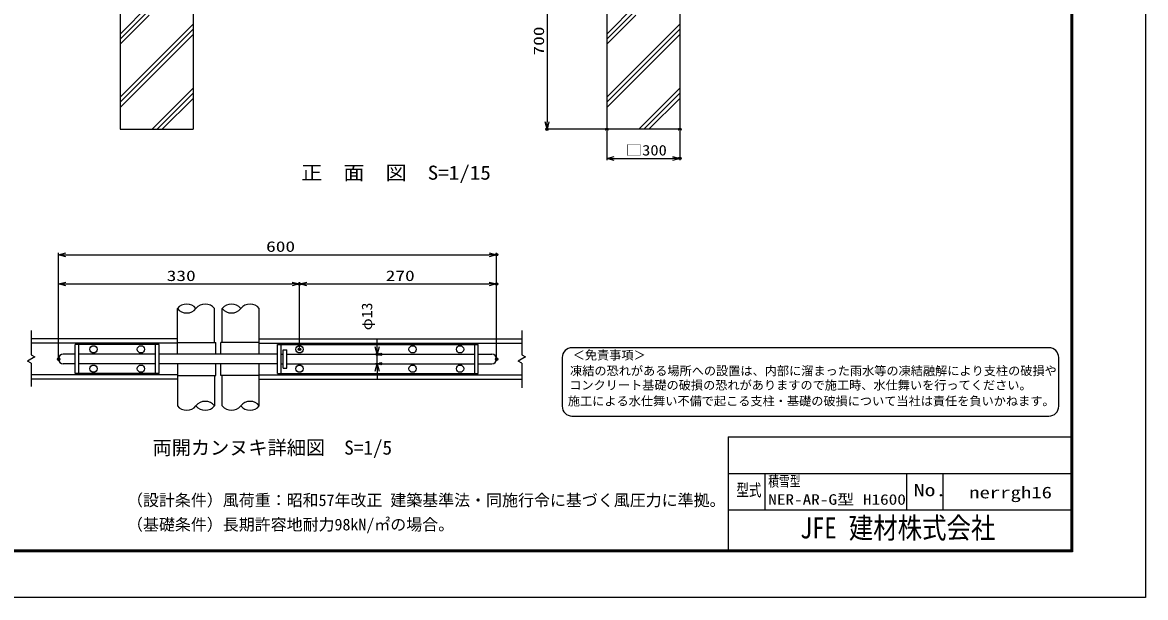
# Model space of a CAD drawing. Units: millimetres, scale not verified, with parts at other scales. Extents: x -4455 to 4455, y -3150 to 3150.
# Drawn here: x -160 to 4455, y -3150 to -788 of the extents above; entities that cross this region are included whole.
import ezdxf
from ezdxf.enums import TextEntityAlignment as Align

# ---------------------------------------------------------------- set-up
doc = ezdxf.new("R2010")
doc.units = ezdxf.units.MM
doc.header["$LTSCALE"] = 20
doc.header["$PDMODE"] = 32
doc.header["$PDSIZE"] = 10
for name, color, linetype, lineweight in [('0-0_1', 7, 'Continuous', 25), ('0-1_0', 7, 'Continuous', 25), ('0-4_EXTCNT-LMEC0', 1, 'Continuous', 25), ('0-A_D-TTL-TXT', 2, 'Continuous', 25)]:
    doc.layers.add(name, color=color, linetype=linetype, lineweight=lineweight)
doc.layers.add('0-2_DEFPOINTS', color=7, linetype='Continuous')
doc.styles.add('ＭＳ ゴシック', font='')
doc.styles.get('ＭＳ ゴシック').set_extended_font_data('MS Gothic')

# ---------------------------------------------------------------- blocks, each defined once
blk = doc.blocks.new('_Open30')
at = {"layer": '0-1_0', "color": 1}
blk.add_line((0, 0), (-20, 0), dxfattribs=at)
blk.add_lwpolyline([(-20, 5.36), (0, 0), (-20, -5.36)], dxfattribs=at)

msp = doc.modelspace()

# ---------------------------------------------------------------- linework, layer by layer
at = {"layer": '0-0_1'}
for p, q in [((241.15, -526.15), (241.15, -1226.15)), ((541.15, -526.15), (541.15, -1226.15)), ((2241.15, -526.15), (2241.15, -1226.15)), ((2541.15, -526.15), (2541.15, -1226.15)), ((241.15, -1226.15), (541.15, -1226.15)), ((2541.15, -1226.15), (2241.15, -1226.15)), ((476.44, -2150.6), (476.44, -1962.78)), ((628.84, -2102.6), (628.84, -1962.78)), ((660.64, -2102.6), (660.64, -1962.78)), ((813.04, -2150.6), (813.04, -1962.78)), ((476.44, -2087.6), (-124.13, -2087.6)), ((476.44, -2105.6), (-124.13, -2105.6)), ((401.45, -2110.1), (56.44, -2110.1)), ((56.44, -2230.1), (56.44, -2110.1)), ((71.44, -2230.1), (71.44, -2110.1)), ((386.44, -2230.1), (386.44, -2110.1)), ((401.45, -2230.1), (401.45, -2110.1)), ((476.44, -2102.6), (634.84, -2102.6)), ((634.84, -2150.6), (634.84, -2102.6)), ((813.04, -2102.6), (654.64, -2102.6)), ((654.64, -2150.6), (654.64, -2102.6)), ((813.04, -2087.6), (1892.17, -2087.6)), ((813.04, -2105.6), (1892.17, -2105.6)), ((888.04, -2110.1), (1713.04, -2110.1)), ((888.04, -2230.1), (888.04, -2110.1)), ((903.04, -2230.1), (903.04, -2110.1)), ((1698.04, -2230.1), (1698.04, -2110.1)), ((1713.04, -2230.1), (1713.04, -2110.1)), ((56.44, -2150.6), (7.54, -2150.6)), ((386.44, -2150.6), (71.44, -2150.6)), ((888.04, -2150.6), (401.45, -2150.6)), ((903.04, -2150.6), (910.54, -2150.6)), ((910.54, -2132.6), (925.54, -2132.6)), ((910.54, -2207.6), (910.54, -2132.6)), ((925.54, -2207.6), (925.54, -2132.6)), ((925.54, -2150.6), (1698.04, -2150.6)), ((925.54, -2150.6), (1245.24, -2150.6)), ((1713.04, -2150.6), (1768.54, -2150.6)), ((56.44, -2189.6), (7.54, -2189.6)), ((386.44, -2189.6), (71.44, -2189.6)), ((888.04, -2189.6), (401.45, -2189.6)), ((476.44, -2189.6), (476.44, -2362.42)), ((634.84, -2237.6), (634.84, -2189.6)), ((654.64, -2237.6), (654.64, -2189.6)), ((813.04, -2362.42), (813.04, -2189.6)), ((903.04, -2189.6), (910.54, -2189.6)), ((910.54, -2207.6), (925.54, -2207.6)), ((925.54, -2189.6), (1698.04, -2189.6)), ((925.54, -2189.6), (1245.24, -2189.6)), ((1713.04, -2189.6), (1768.54, -2189.6)), ((476.44, -2234.6), (-124.13, -2234.6)), ((476.44, -2252.6), (-124.13, -2252.6)), ((401.45, -2230.1), (56.44, -2230.1)), ((476.44, -2237.6), (634.84, -2237.6)), ((628.84, -2237.6), (628.84, -2362.42)), ((813.04, -2237.6), (654.64, -2237.6)), ((660.64, -2362.42), (660.64, -2237.6)), ((813.04, -2234.6), (1892.17, -2234.6)), ((813.04, -2252.6), (1892.17, -2252.6)), ((888.04, -2230.1), (1713.04, -2230.1))]:
    msp.add_line(p, q, dxfattribs=at)
at = {"layer": '0-0_1', "color": 2}
for p, q in [((360.9, -715.19), (241.15, -834.94)), ((241.15, -856.15), (360.9, -736.4)), ((2360.9, -715.19), (2241.15, -834.94)), ((2241.15, -856.15), (2360.9, -736.4)), ((360.9, -757.61), (241.15, -877.36)), ((2360.9, -757.61), (2241.15, -877.36)), ((541.15, -793.98), (241.15, -1093.98)), ((241.15, -1115.19), (541.15, -815.19)), ((2541.15, -793.98), (2241.15, -1093.98)), ((2241.15, -1115.19), (2541.15, -815.19)), ((541.15, -836.41), (241.15, -1136.41)), ((2541.15, -836.41), (2241.15, -1136.41)), ((541.15, -1056.98), (371.99, -1226.15)), ((2541.15, -1056.98), (2371.99, -1226.15)), ((393.2, -1226.15), (541.15, -1078.19)), ((541.15, -1099.41), (414.41, -1226.15)), ((2393.2, -1226.15), (2541.15, -1078.19)), ((2541.15, -1099.41), (2414.41, -1226.15)), ((-124.13, -2052.77), (-124.13, -2152.78)), ((1892.17, -2052.77), (1892.17, -2152.78)), ((-109.13, -2161.44), (-139.13, -2178.76)), ((-124.13, -2152.78), (-109.13, -2161.44)), ((-124.13, -2187.42), (-139.13, -2178.76)), ((-124.13, -2187.42), (-124.13, -2282.43)), ((1892.17, -2187.42), (1877.17, -2178.76)), ((1892.17, -2187.42), (1892.17, -2288.56))]:
    msp.add_line(p, q, dxfattribs=at)
msp.add_lwpolyline([(1892.17, -2152.78), (1907.17, -2161.44), (1877.17, -2178.76)], dxfattribs=at)
at = {"layer": '0-0_1'}
for centre in [(131.44, -2130.35), (326.44, -2130.35), (978.04, -2130.35), (1443.04, -2130.35), (1638.04, -2130.35), (131.44, -2209.85), (326.44, -2209.85), (978.04, -2209.85), (1443.04, -2209.85), (1638.04, -2209.85)]:
    msp.add_circle(centre, 15, dxfattribs=at)
for centre, radius, start, end in [((514.54, -1993.33), 48.83, 38.71802, 141.28213), ((514.54, -1932.24), 48.83, 218.71787, 321.28198), ((590.74, -1993.33), 48.83, 38.71802, 141.28213), ((698.74, -1993.33), 48.83, 38.71802, 141.28213), ((698.74, -1932.24), 48.83, 218.71787, 321.28198), ((774.94, -1993.33), 48.83, 38.71802, 141.28213), ((7.54, -2170.1), 19.5, 90, 270), ((1768.54, -2170.1), 19.5, 270, 90), ((590.74, -2392.96), 48.83, 38.71802, 141.28213), ((774.94, -2392.96), 48.83, 38.71802, 141.28213), ((514.54, -2331.88), 48.83, 218.71787, 321.28198), ((590.74, -2331.88), 48.83, 218.71787, 321.28198), ((698.74, -2331.88), 48.83, 218.71787, 321.28198), ((774.94, -2331.88), 48.83, 218.71787, 321.28198)]:
    msp.add_arc(centre, radius, start, end, dxfattribs=at)
at = {"layer": '0-1_0', "color": 1}
for p, q in [((1995.35, -556.15), (1995.35, -1196.15)), ((2233.65, -1226.15), (1987.85, -1226.15)), ((-11.94, -2163.4), (-11.94, -1734.44)), ((18.06, -1741.94), (1758.04, -1741.94)), ((1788.04, -2162.6), (1788.04, -1734.44)), ((-11.96, -2162.6), (-11.96, -1854.44)), ((18.04, -1861.94), (948.04, -1861.94)), ((978.04, -2122.85), (978.04, -1854.44)), ((978.04, -2122.85), (978.04, -1854.44)), ((1008.04, -1861.94), (1758.02, -1861.94)), ((1788.02, -2163.58), (1788.02, -1854.44)), ((1297.64, -2120.6), (1297.64, -2090.6)), ((1304.29, -2150.6), (1290.14, -2150.6)), ((1297.64, -2189.6), (1297.64, -2150.6)), ((1304.29, -2189.6), (1290.14, -2189.6)), ((1297.64, -2219.6), (1297.64, -2249.6))]:
    msp.add_line(p, q, dxfattribs=at)
at = {"layer": '0-1_0'}
for p, q in [((2739.89, -2490), (2739.89, -2955)), ((2739.89, -2490), (4147.5, -2490)), ((2739.89, -2640), (4147.5, -2640)), ((2889.89, -2640), (2889.89, -2790)), ((3472.5, -2640), (3472.5, -2790)), ((3622.5, -2640), (3622.5, -2790)), ((2739.89, -2790), (4147.5, -2790))]:
    msp.add_line(p, q, dxfattribs=at)
at = {"layer": '0-1_0', "color": 3}
msp.add_lwpolyline([(-4455, 3150), (4455, 3150), (4455, -3150), (-4455, -3150)], close=True, dxfattribs=at)
at = {"layer": '0-1_0'}
for points in [[(-4155, 2962.5), (4155, 2962.5), (4155, -2962.5), (-4155, -2962.5)], [(-4153.13, 2960.62), (4153.12, 2960.62), (4153.12, -2960.63), (-4153.13, -2960.63)], [(-4151.25, 2958.75), (4151.25, 2958.75), (4151.25, -2958.75), (-4151.25, -2958.75)], [(-4149.38, 2956.87), (4149.37, 2956.87), (4149.37, -2956.88), (-4149.38, -2956.88)], [(-4147.5, 2955), (4147.5, 2955), (4147.5, -2955), (-4147.5, -2955)]]:
    msp.add_lwpolyline(points, close=True, dxfattribs=at)
at = {"layer": '0-2_DEFPOINTS'}
for p in [(1995.35, -1226.15), (2241.15, -1226.15), (2541.15, -1226.15), (2541.15, -1346.15), (1788.04, -1741.94), (978.04, -1861.94), (1788.02, -1861.94), (-11.96, -2170.1), (-11.94, -2170.9), (978.04, -2130.35), (1297.64, -2150.6), (1311.79, -2150.6), (1788.02, -2171.08), (1788.04, -2170.1), (1311.79, -2189.6)]:
    msp.add_point(p, dxfattribs=at)
at = {"layer": '0-4_EXTCNT-LMEC0'}
for p, q in [((2241.15, -1233.65), (2241.15, -1353.65)), ((2541.15, -1233.65), (2541.15, -1353.65)), ((2271.15, -1346.15), (2511.15, -1346.15))]:
    msp.add_line(p, q, dxfattribs=at)
at = {"layer": '0-A_D-TTL-TXT'}
for p, q in [((2057.78, -2163.98), (2057.78, -2364.36)), ((4058.07, -2123.9), (2097.86, -2123.9)), ((4098.15, -2364.36), (4098.15, -2163.98)), ((2097.86, -2404.44), (4058.07, -2404.44))]:
    msp.add_line(p, q, dxfattribs=at)
for centre, start, end in [((2097.86, -2163.98), 90, 180), ((4058.07, -2163.98), 0, 90), ((2097.86, -2364.36), 180, 270), ((4058.07, -2364.36), 270, 0)]:
    msp.add_arc(centre, 40.08, start, end, dxfattribs=at)

# ---------------------------------------------------------------- block references
at = {"layer": '0-1_0', "xscale": 1.5, "yscale": 1.5}
for p, rotation in [((1995.35, -1226.15), 270), ((-11.94, -1741.94), 180), ((-11.96, -1861.94), 180), ((978.04, -1861.94), 180), ((1297.64, -2150.6), 270), ((1297.64, -2189.6), 90)]:
    msp.add_blockref('_Open30', p, dxfattribs=dict(at, rotation=rotation))
for p in [(1788.04, -1741.94), (978.04, -1861.94), (1788.02, -1861.94)]:
    msp.add_blockref('_Open30', p, dxfattribs=at)
at = {"layer": '0-4_EXTCNT-LMEC0', "xscale": 1.5, "yscale": 1.5, "rotation": 180}
msp.add_blockref('_Open30', (2241.15, -1346.15), dxfattribs=at)
at = {"layer": '0-4_EXTCNT-LMEC0', "xscale": 1.5, "yscale": 1.5}
msp.add_blockref('_Open30', (2541.15, -1346.15), dxfattribs=at)

# ---------------------------------------------------------------- texts
at = {"layer": '0-0_1', "style": 'ＭＳ ゴシック'}
for s, height, width, p in [('正\u3000面\u3000図  S=1/15', 57.77, 1.1, (985.23, -1450.87)), ('積雪型', 43.3, 0.75, (2904.43, -2706.86)), ('NER-AR-G型 H1600', 43.3, 1.2, (2904.43, -2781.86)), ('nerrgh16', 48.11, 1.3, (3730.17, -2756.97)), ('JFE 建材株式会社', 86.59, 0.85, (3035.25, -2933.22))]:
    msp.add_text(s, height=height, dxfattribs=dict(at, width=width)).set_placement(p, align=Align.BOTTOM_LEFT)
msp.add_text('両開カンヌキ詳細図  S=1/5', height=57.77, dxfattribs=at).set_placement((374.14, -2580.39), align=Align.BOTTOM_LEFT)
at = {"layer": '0-1_0', "color": 3, "style": 'ＭＳ ゴシック'}
for s, width, p in [('700', 1.35, (1996.17, -923.4)), ('φ13', 1.1, (1289.85, -2051.99))]:
    msp.add_text(s, height=43.26, rotation=90, dxfattribs=dict(at, width=width)).set_placement(p, align=Align.BOTTOM_LEFT)
at = {"layer": '0-1_0', "color": 3, "style": 'ＭＳ ゴシック', "width": 1.35}
for s, p in [('600', (840.8, -1742.77)), ('330', (432.42, -1862.77)), ('270', (1332.41, -1862.77))]:
    msp.add_text(s, height=43.26, dxfattribs=at).set_placement(p, align=Align.BOTTOM_LEFT)
at = {"layer": '0-1_0', "style": 'ＭＳ ゴシック'}
for s, width, p in [('型式', 0.75, (2773.32, -2748.89)), ('No.', 1.3, (3502.42, -2748.89))]:
    msp.add_text(s, height=50.51, dxfattribs=dict(at, width=width)).set_placement(p, align=Align.BOTTOM_LEFT)
at = {"layer": '0-4_EXTCNT-LMEC0', "color": 3, "style": 'ＭＳ ゴシック', "width": 1.15}
msp.add_text('□300', height=43.26, dxfattribs=at).set_placement((2318.25, -1346.98), align=Align.BOTTOM_LEFT)
at = {"layer": '0-A_D-TTL-TXT', "color": 7, "style": 'ＭＳ ゴシック'}
for s, height, p in [('＜免責事項＞ \u3000\u3000', 36.66, (2100.83, -2183.36)), ('凍結の恐れがある場所への設置は、内部に溜まった雨水等の凍結融解により支柱の破損や', 36.66, (2089.99, -2247.88)), ('コンクリート基礎の破損の恐れがありますので施工時、水仕舞いを行ってください。', 36.66, (2086.69, -2306.73)), ('施工による水仕舞い不備で起こる支柱・基礎の破損について当社は責任を負いかねます。 ', 36.66, (2081.09, -2372.05)), ('（設計条件）風荷重：昭和57年改正 建築基準法・同施行令に基づく風圧力に準拠。', 48.09, (269.29, -2788.6)), ('（基礎条件）長期許容地耐力98kN/㎡の場合。', 48.09, (269.29, -2888.6))]:
    msp.add_text(s, height=height, dxfattribs=at).set_placement(p, align=Align.BOTTOM_LEFT)

doc.saveas('drawing.dxf')
